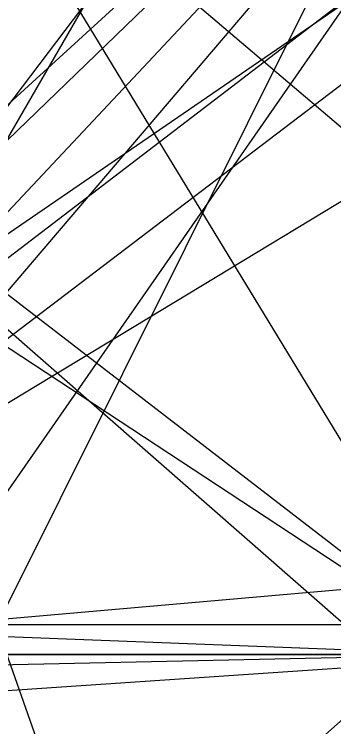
# Model space of a CAD drawing. Header units: metres. Extents: x -200 to 165, y -189 to 191.
# Drawn here: x 51.1 to 83.7, y -4 to 68.7 of the extents above; entities that cross this region are included whole.
import ezdxf

# ---------------------------------------------------------------- set-up
doc = ezdxf.new("R2010")
doc.units = ezdxf.units.M

msp = doc.modelspace()

# ---------------------------------------------------------------- linework, layer by layer
at = {"layer": 'MCD_Layer_0'}
for p, q in [((2.313, 160.129448), (97.568859, 3.473198)), ((2.313, 9.473198), (130.27589, 132.965385)), ((5.114673, 131.436089), (118.106861, -188.520943)), ((8.164501, 3.473198), (104.164501, 130.363823)), ((-93.687, 129.420464), (98.002453, 3.473198)), ((-55.5915, 129.420464), (88.191703, 3.473198)), ((110.931937, 129.971245), (-5.675485, -103.776802)), ((8.164501, 3.473198), (126.687939, 129.971245)), ((126.687939, 129.971245), (10.150829, -37.776802)), ((126.687939, 129.971245), (19.14497, 3.854057)), ((126.687939, 129.971245), (19.150829, 3.842339)), ((-4.023, 9.473198), (123.93989, 126.965385)), ((8.164501, 121.996635), (134.662548, 14.389214)), ((8.164501, 121.996635), (134.662548, 14.377495)), ((5.4915, 9.473198), (133.454391, 107.465385)), ((130.109672, 101.014214), (-7.5915, 6.473198)), ((134.498486, 99.660698), (8.164501, 3.473198)), ((-7.5915, -44.526802), (75.347953, 99.26812)), ((165.377392, 98.641167), (8.164501, 3.473198)), ((2.313, 77.201714), (97.984875, 3.473198)), ((134.662548, 14.436089), (8.545361, 3.473198)), ((-141.687, 12.684135), (98.061047, 3.473198)), ((-95.447953, -162.716255), (99.393844, 10.088432)), ((145.865673, 6.514214), (8.164501, 6.473198)), ((-189.687, -2.673286), (98.201672, 3.473198)), ((-87.835499, -9.587349), (104.287548, 3.473198)), ((-7.5915, 3.473198), (88.080375, 3.473198)), ((-7.5915, 3.473198), (76.420218, 3.473198)), ((83.126392, 3.473198), (-0.885327, 3.473198)), ((2.313, 3.473198), (86.324718, 3.473198)), ((8.164501, 3.473198), (104.211376, 3.479057)), ((104.211376, 3.479057), (8.164501, 3.473198)), ((104.070751, 3.479057), (8.164501, 3.473198)), ((8.164501, 3.473198), (92.17622, 3.473198)), ((8.164501, 3.473198), (104.211376, 3.473198)), ((104.228954, 3.473198), (8.164501, 3.473198)), ((104.211376, 3.473198), (8.164501, 3.473198)), ((103.385204, 3.473198), (8.164501, 3.473198)), ((104.070751, 3.473198), (8.164501, 3.473198)), ((8.211376, 3.473198), (92.17622, 3.473198))]:
    msp.add_line(p, q, dxfattribs=at)

doc.saveas('drawing.dxf')
